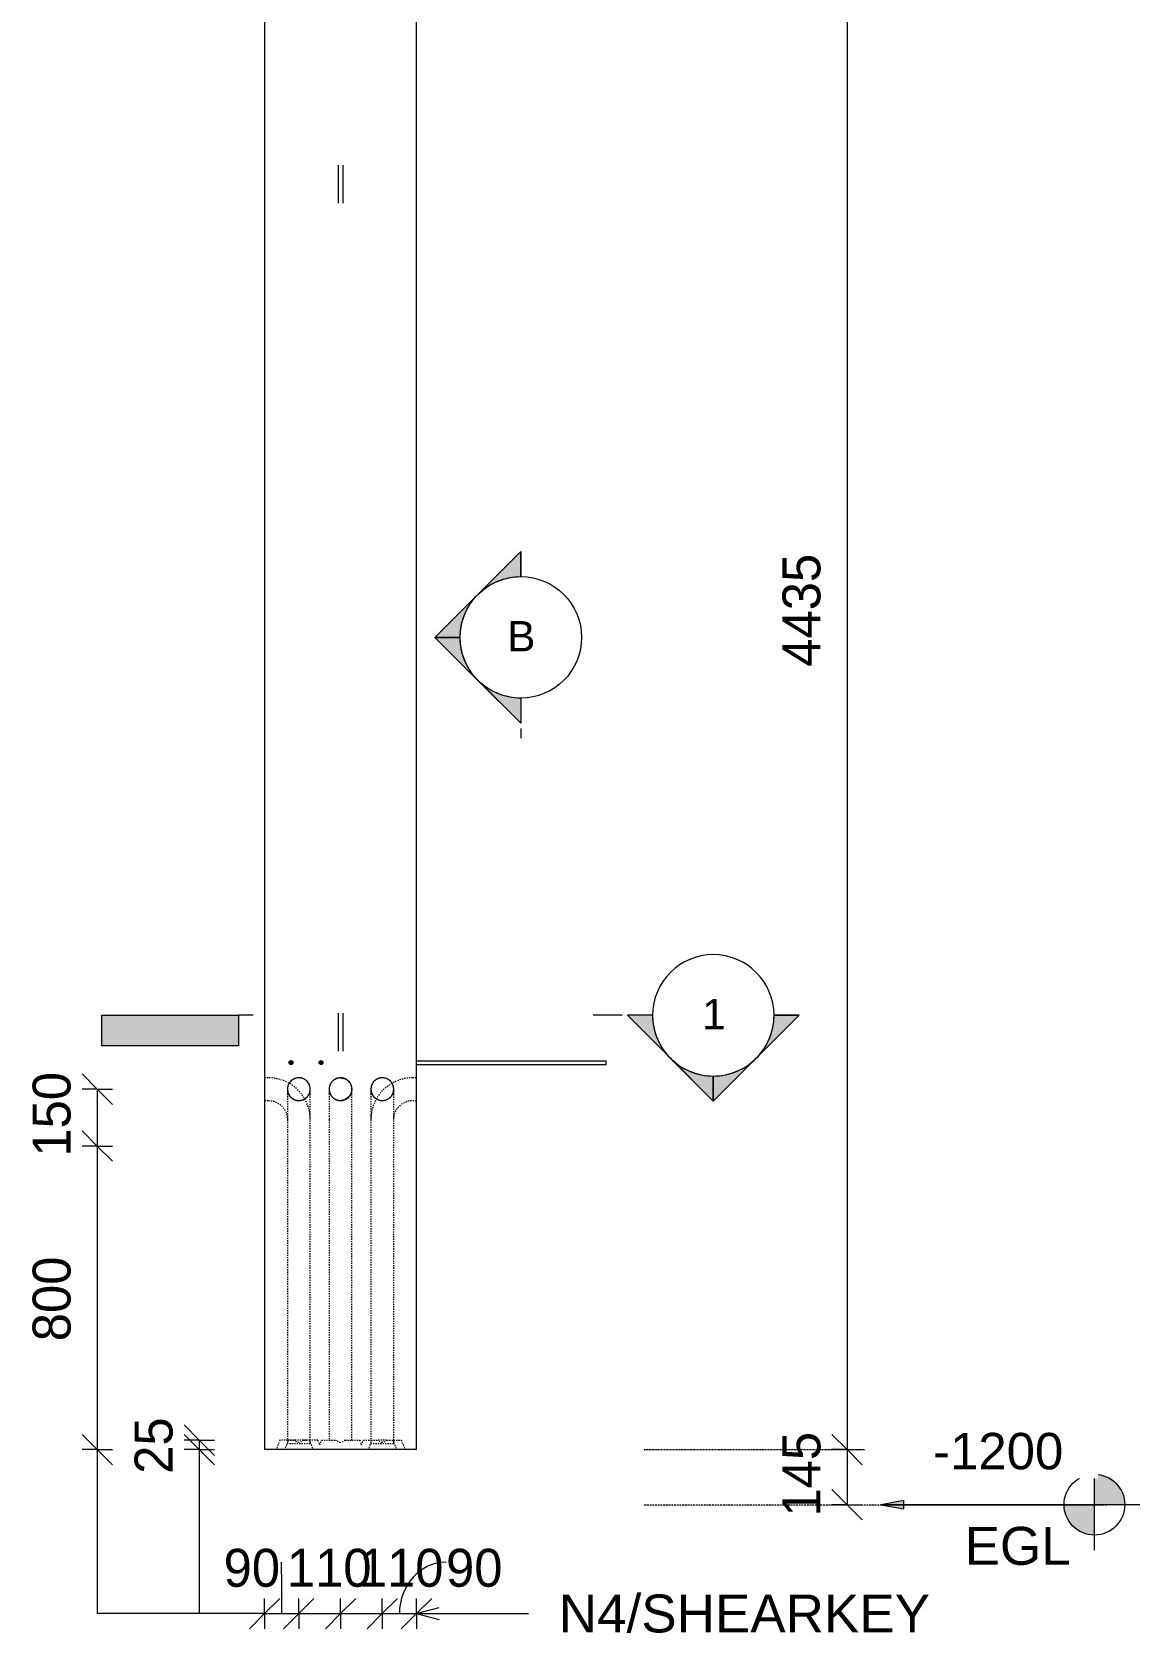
# Model space of a CAD drawing. Header units: millimetres. Extents: x -5792 to 12184, y -1888 to 8188.
# Drawn here: x -3927 to -1009, y -1878 to 2341 of the extents above; entities that cross this region are included whole.
import ezdxf

# ---------------------------------------------------------------- set-up
doc = ezdxf.new("R2010")
doc.units = ezdxf.units.MM
for name, pattern in [('Dash', [6.36, 3.18, -3.18]), ('Hidden', [7.14, 4.76, -2.38]), ('Overhead', [3.97, 2.38, -1.59])]:
    doc.linetypes.add(name, pattern=pattern)
for name, color, linetype, lineweight in [('A-ANNO-DIMS', 211, 'Continuous', 9), ('A-ANNO-DIMS-40', 211, 'Continuous', 9), ('A-DETL-HDLN', 90, 'Hidden', 18), ('A-DETL-THIN', 151, 'Continuous', 18), ('A-FLOR-OVHD', 1, 'Overhead', 18), ('A-GENM', 13, 'Continuous', 18), ('G-ANNO-DIMS', 111, 'Continuous', 9), ('G-ANNO-SYMB', 111, 'Continuous', 9), ('G-ANNO-TEXT', 231, 'Continuous', 9), ('S-COLS', 52, 'Continuous', 18), ('S-COLS-HDLN', 52, 'Dash', 18), ('S-RBAR', 171, 'Continuous', 18)]:
    doc.layers.add(name, color=color, linetype=linetype, lineweight=lineweight)
doc.styles.add('Arial', font='arial.ttf', dxfattribs={"height": 80})
doc.styles.add('Arial_1', font='arial.ttf', dxfattribs={"height": 100})
doc.styles.add('Arial_2', font='arial.ttf', dxfattribs={"height": 96})
doc.styles.add('Nirmala UI Semilight', font='NirmalaS.ttf', dxfattribs={"height": 100})
doc.dimstyles.new('Arrow_Filled_-_2_5_NI_UI', dxfattribs={"dimscale": 304.8, "dimtxt": 104.736395, "dimasz": 0.262467, "dimexe": 0.131234, "dimexo": 0.0625, "dimgap": 0.131234, "dimtad": 1, "dimdec": 0, "dimzin": 0, "dimdsep": 46, "dimtxsty": 'Nirmala UI Semilight', "dimblk1": 'OBLIQUE', "dimblk2": 'OBLIQUE', "dimsah": 1, "dimcen": 0.09, "dimazin": 0, "dimtfac": 1, "dimtdec": 4, "dimtix": 1, "dimtmove": 0, "dimatfit": 3, "dimfxl": 0.131234, "dimfxlon": 1, "dimtvp": 1, "dimtolj": 1, "dimtzin": 0, "dimarcsym": 2})
doc.dimstyles.new('Arrow_Filled_-_2_5_NI_UI_1', dxfattribs={"dimscale": 304.8, "dimtxt": 104.736395, "dimasz": 0.262467, "dimexe": 0.131234, "dimexo": 0.0625, "dimgap": 0.131234, "dimtad": 1, "dimdec": 0, "dimzin": 0, "dimdsep": 46, "dimtxsty": 'Nirmala UI Semilight', "dimblk1": 'OBLIQUE', "dimblk2": 'OBLIQUE', "dimsah": 1, "dimcen": 0.09, "dimazin": 0, "dimtfac": 1, "dimtdec": 4, "dimtix": 1, "dimtmove": 2, "dimatfit": 3, "dimfxl": 0.131234, "dimfxlon": 1, "dimtvp": 1, "dimtolj": 1, "dimtzin": 0, "dimarcsym": 2})
doc.dimstyles.new('Arrow_Filled_-_2_5_NI_UI_2', dxfattribs={"dimscale": 304.8, "dimtxt": 104.736395, "dimasz": 0.262467, "dimexe": 0.131234, "dimexo": 0.0625, "dimgap": 0.131234, "dimtad": 1, "dimdec": 0, "dimzin": 0, "dimdsep": 46, "dimtxsty": 'Nirmala UI Semilight', "dimblk1": 'OBLIQUE', "dimblk2": 'OBLIQUE', "dimsah": 1, "dimcen": 0.09, "dimazin": 0, "dimtfac": 1, "dimtdec": 4, "dimtix": 1, "dimtmove": 1, "dimatfit": 3, "dimfxl": 0.131234, "dimfxlon": 1, "dimtvp": 1, "dimtolj": 1, "dimtzin": 0, "dimarcsym": 2})

# ---------------------------------------------------------------- blocks, each defined once
blk = doc.blocks.new('12_7Ø_ Lifting Insert_COLUMN - 12_9Ø Lifting insert-V1-Elevation Front')
at = {"layer": 'A-GENM', "flags": 128}
for points in [[(-3120.9, 1990), (-3120.9, 1990), (-3120.9, 1989.8), (-3120.9, 1989.6), (-3120.9, 1989.4), (-3120.9, 1989), (-3120.9, 1988.6), (-3120.9, 1988.1), (-3120.9, 1987.5), (-3120.9, 1986.8), (-3120.9, 1986.1), (-3120.9, 1985.2), (-3120.9, 1984.3), (-3120.9, 1983.4), (-3120.9, 1982.4), (-3120.9, 1981.3), (-3120.9, 1980.1), (-3120.9, 1978.9), (-3120.9, 1977.6), (-3120.9, 1976.2), (-3120.9, 1974.8), (-3120.9, 1973.4), (-3120.9, 1971.9), (-3120.9, 1970.3), (-3120.9, 1968.7), (-3120.9, 1967), (-3120.9, 1965.3), (-3120.9, 1963.6), (-3120.9, 1961.8), (-3120.9, 1960), (-3120.9, 1958.1), (-3120.9, 1956.2), (-3120.9, 1954.3), (-3120.9, 1952.4), (-3120.9, 1950.5), (-3120.9, 1948.5), (-3120.9, 1946.5), (-3120.9, 1944.5), (-3120.9, 1942.5), (-3120.9, 1940.5), (-3120.9, 1938.5), (-3120.9, 1936.5), (-3120.9, 1934.6), (-3120.9, 1932.6), (-3120.9, 1930.6), (-3120.9, 1928.6), (-3120.9, 1926.7), (-3120.9, 1924.8), (-3120.9, 1922.9), (-3120.9, 1921), (-3120.9, 1919.2), (-3120.9, 1917.4), (-3120.9, 1915.6), (-3120.9, 1913.9), (-3120.9, 1912.2), (-3120.9, 1910.6), (-3120.9, 1909), (-3120.9, 1907.4), (-3120.9, 1905.9), (-3120.9, 1904.5), (-3120.9, 1903.1), (-3120.9, 1901.8), (-3120.9, 1900.5), (-3120.9, 1899.4), (-3120.9, 1898.2), (-3120.9, 1897.2), (-3120.9, 1896.2), (-3120.9, 1895.2), (-3120.9, 1894.4), (-3120.9, 1893.6), (-3120.9, 1892.9), (-3120.9, 1892.3), (-3120.9, 1891.7), (-3120.9, 1891.2), (-3120.9, 1890.8), (-3120.9, 1890.5), (-3120.9, 1890.3), (-3120.9, 1890.1), (-3120.9, 1890), (-3120.9, 1890)], [(-3108.2, 1890), (-3108.2, 1890), (-3108.2, 1890.2), (-3108.2, 1890.4), (-3108.2, 1890.6), (-3108.2, 1891), (-3108.2, 1891.4), (-3108.2, 1891.9), (-3108.2, 1892.5), (-3108.2, 1893.2), (-3108.2, 1893.9), (-3108.2, 1894.8), (-3108.2, 1895.7), (-3108.2, 1896.6), (-3108.2, 1897.6), (-3108.2, 1898.7), (-3108.2, 1899.9), (-3108.2, 1901.1), (-3108.2, 1902.4), (-3108.2, 1903.8), (-3108.2, 1905.2), (-3108.2, 1906.6), (-3108.2, 1908.1), (-3108.2, 1909.7), (-3108.2, 1911.3), (-3108.2, 1913), (-3108.2, 1914.7), (-3108.2, 1916.4), (-3108.2, 1918.2), (-3108.2, 1920), (-3108.2, 1921.9), (-3108.2, 1923.8), (-3108.2, 1925.7), (-3108.2, 1927.6), (-3108.2, 1929.5), (-3108.2, 1931.5), (-3108.2, 1933.5), (-3108.2, 1935.5), (-3108.2, 1937.5), (-3108.2, 1939.5), (-3108.2, 1941.5), (-3108.2, 1943.5), (-3108.2, 1945.4), (-3108.2, 1947.4), (-3108.2, 1949.4), (-3108.2, 1951.4), (-3108.2, 1953.3), (-3108.2, 1955.2), (-3108.2, 1957.1), (-3108.2, 1959), (-3108.2, 1960.8), (-3108.2, 1962.6), (-3108.2, 1964.4), (-3108.2, 1966.1), (-3108.2, 1967.8), (-3108.2, 1969.4), (-3108.2, 1971), (-3108.2, 1972.6), (-3108.2, 1974.1), (-3108.2, 1975.5), (-3108.2, 1976.9), (-3108.2, 1978.2), (-3108.2, 1979.5), (-3108.2, 1980.6), (-3108.2, 1981.8), (-3108.2, 1982.8), (-3108.2, 1983.8), (-3108.2, 1984.8), (-3108.2, 1985.6), (-3108.2, 1986.4), (-3108.2, 1987.1), (-3108.2, 1987.7), (-3108.2, 1988.3), (-3108.2, 1988.8), (-3108.2, 1989.2), (-3108.2, 1989.5), (-3108.2, 1989.7), (-3108.2, 1989.9), (-3108.2, 1990), (-3108.2, 1990)]]:
    blk.add_lwpolyline(points, dxfattribs=at)
blk = doc.blocks.new('Detail View - M_Section Tail - Filled Horizontal-14034-Elevation Front')
at = {"layer": 'G-ANNO-SYMB'}
blk.add_hatch(color=256, dxfattribs=at).paths.add_polyline_path([(-3383.1, -330.4), (-3383.1, -250.4), (-3743.1, -250.4), (-3743.1, -330.4)])
for p, q in [((-3743.1, -330.4), (-3743.1, -250.4)), ((-3743.1, -250.4), (-3383.1, -250.4)), ((-3383.1, -250.4), (-3383.1, -330.4)), ((-3383.1, -330.4), (-3743.1, -330.4))]:
    blk.add_line(p, q, dxfattribs=at)
blk = doc.blocks.new('Detail View - M_Section Head - Filled SHOP DWG-1002450-Elevation Front')
at = {"layer": 'G-ANNO-SYMB'}
h = blk.add_hatch(color=256, dxfattribs=at)
edge = h.paths.add_edge_path()
edge.add_line((-2359, -250.4), (-2292.7, -250.4))
edge.add_arc((-2132.7, -250.4), 160, 180, 225)
edge.add_line((-2245.9, -363.5), (-2359, -250.4))
h = blk.add_hatch(color=256, dxfattribs=at)
edge = h.paths.add_edge_path()
edge.add_line((-1906.4, -250.4), (-2019.6, -363.5))
edge.add_arc((-2132.7, -250.4), 160, 315, 360)
edge.add_line((-1972.7, -250.4), (-1906.4, -250.4))
h = blk.add_hatch(color=256, dxfattribs=at)
edge = h.paths.add_edge_path()
edge.add_line((-2132.7, -476.7), (-2245.9, -363.5))
edge.add_arc((-2132.7, -250.4), 160, 225, 270)
edge.add_line((-2132.7, -410.4), (-2132.7, -476.7))
h = blk.add_hatch(color=256, dxfattribs=at)
edge = h.paths.add_edge_path()
edge.add_line((-2132.7, -476.7), (-2132.7, -410.4))
edge.add_arc((-2132.7, -250.4), 160, 270, 315)
edge.add_line((-2019.6, -363.5), (-2132.7, -476.7))
for p, q in [((-2132.7, -476.7), (-2359, -250.4)), ((-2292.7, -250.4), (-2359, -250.4)), ((-2359, -250.4), (-2245.9, -363.5)), ((-2292.7, -250.4), (-2359, -250.4)), ((-2132.7, -476.7), (-1906.4, -250.4)), ((-2019.6, -363.5), (-1906.4, -250.4)), ((-1972.7, -250.4), (-1906.4, -250.4)), ((-1906.4, -250.4), (-1972.7, -250.4)), ((-2245.9, -363.5), (-2132.7, -476.7)), ((-2132.7, -476.7), (-2019.6, -363.5)), ((-2132.7, -410.4), (-2132.7, -476.7)), ((-2132.7, -476.7), (-2132.7, -410.4))]:
    blk.add_line(p, q, dxfattribs=at)
for start, end in [(360, 180), (180, 360), (180, 225), (315, 0), (225, 270), (270, 315)]:
    blk.add_arc((-2132.7, -250.4), 160, start, end, dxfattribs=at)
blk = doc.blocks.new('DIMBLOCK1-Elevation Front')
at = {"layer": 'A-ANNO-DIMS-40'}
for p, q in [((-3755.4, -445), (-3795.4, -405)), ((-3755.4, -445), (-3795.4, -445)), ((-3755.4, -445), (-3755.4, -595)), ((-3755.4, -445), (-3715.4, -485)), ((-3755.4, -445), (-3715.4, -445)), ((-3755.4, -595), (-3795.4, -555)), ((-3755.4, -595), (-3795.4, -595)), ((-3755.4, -595), (-3715.4, -635)), ((-3755.4, -595), (-3715.4, -595))]:
    blk.add_line(p, q, dxfattribs=at)
at = {"layer": 'A-ANNO-DIMS-40', "color": 0, "insert": (-3925.9, -622.8), "char_height": 100, "width": 246.797, "attachment_point": 1, "rotation": 90, "line_spacing_factor": 1.142579, "style": 'Nirmala UI Semilight'}
blk.add_mtext('150', dxfattribs=at)
blk = doc.blocks.new('_Oblique')
at = {"color": 0, "linetype": 'ByBlock', "lineweight": -2}
blk.add_line((-0.5, -0.5), (0.5, 0.5), dxfattribs=at)
blk = doc.blocks.new('DIMBLOCK2-Elevation Front')
at = {"layer": 'A-ANNO-DIMS-40'}
for p, q in [((-3755.4, -595), (-3795.4, -555)), ((-3755.4, -595), (-3795.4, -595)), ((-3755.4, -595), (-3755.4, -1395)), ((-3755.4, -595), (-3715.4, -635)), ((-3755.4, -595), (-3715.4, -595)), ((-3755.4, -1395), (-3795.4, -1355)), ((-3755.4, -1395), (-3795.4, -1395)), ((-3755.4, -1395), (-3715.4, -1435)), ((-3755.4, -1395), (-3715.4, -1395))]:
    blk.add_line(p, q, dxfattribs=at)
at = {"layer": 'A-ANNO-DIMS-40', "color": 0, "insert": (-3925.9, -1109.3), "char_height": 100, "width": 274.219, "attachment_point": 1, "rotation": 90, "line_spacing_factor": 1.142579, "style": 'Nirmala UI Semilight'}
blk.add_mtext('800', dxfattribs=at)
blk = doc.blocks.new('DIMBLOCK15-Elevation Front')
at = {"layer": 'A-ANNO-DIMS-40'}
for p, q in [((-3314.6, -1826.8), (-3274.6, -1786.8)), ((-3314.6, -1826.8), (-3314.6, -1786.8)), ((-3224.6, -1826.8), (-3184.6, -1786.8)), ((-3224.6, -1826.8), (-3224.6, -1786.8)), ((-3314.6, -1826.8), (-3354.6, -1866.8)), ((-3314.6, -1826.8), (-3224.6, -1826.8)), ((-3314.6, -1826.8), (-3314.6, -1866.8)), ((-3224.6, -1826.8), (-3264.6, -1866.8)), ((-3224.6, -1826.8), (-3224.6, -1866.8))]:
    blk.add_line(p, q, dxfattribs=at)
blk.add_ellipse((-3270.3, -1826.8), major_axis=(0, 135.2), ratio=0.005595, start_param=4.712389, end_param=6.283185, dxfattribs=at)
at = {"layer": 'A-ANNO-DIMS-40', "color": 0, "insert": (-3422.7, -1656.3), "char_height": 100, "width": 182.813, "attachment_point": 1, "line_spacing_factor": 1.142579, "style": 'Nirmala UI Semilight'}
blk.add_mtext('90', dxfattribs=at)
blk = doc.blocks.new('DIMBLOCK16-Elevation Front')
at = {"layer": 'A-ANNO-DIMS-40'}
for p, q in [((-3224.6, -1826.8), (-3184.6, -1786.8)), ((-3224.6, -1826.8), (-3224.6, -1786.8)), ((-3114.6, -1826.8), (-3074.6, -1786.8)), ((-3114.6, -1826.8), (-3114.6, -1786.8)), ((-3224.6, -1826.8), (-3264.6, -1866.8)), ((-3224.6, -1826.8), (-3114.6, -1826.8)), ((-3224.6, -1826.8), (-3224.6, -1866.8)), ((-3114.6, -1826.8), (-3154.6, -1866.8)), ((-3114.6, -1826.8), (-3114.6, -1866.8))]:
    blk.add_line(p, q, dxfattribs=at)
at = {"layer": 'A-ANNO-DIMS-40', "color": 0, "insert": (-3256.1, -1656.3), "char_height": 100, "width": 219.375, "attachment_point": 1, "line_spacing_factor": 1.142579, "style": 'Nirmala UI Semilight'}
blk.add_mtext('110', dxfattribs=at)
blk = doc.blocks.new('DIMBLOCK17-Elevation Front')
at = {"layer": 'A-ANNO-DIMS-40'}
for p, q in [((-3114.6, -1826.8), (-3074.6, -1786.8)), ((-3114.6, -1826.8), (-3114.6, -1786.8)), ((-3004.6, -1826.8), (-2964.6, -1786.8)), ((-3004.6, -1826.8), (-3004.6, -1786.8)), ((-3114.6, -1826.8), (-3154.6, -1866.8)), ((-3114.6, -1826.8), (-3004.6, -1826.8)), ((-3114.6, -1826.8), (-3114.6, -1866.8)), ((-3004.6, -1826.8), (-3044.6, -1866.8)), ((-3004.6, -1826.8), (-3004.6, -1866.8))]:
    blk.add_line(p, q, dxfattribs=at)
at = {"layer": 'A-ANNO-DIMS-40', "color": 0, "insert": (-3066.6, -1656.3), "char_height": 100, "width": 219.375, "attachment_point": 1, "line_spacing_factor": 1.142579, "style": 'Nirmala UI Semilight'}
blk.add_mtext('110', dxfattribs=at)
blk = doc.blocks.new('DIMBLOCK18-Elevation Front')
at = {"layer": 'A-ANNO-DIMS-40'}
for p, q in [((-3004.6, -1826.8), (-2964.6, -1786.8)), ((-3004.6, -1826.8), (-3004.6, -1786.8)), ((-2914.6, -1826.8), (-2874.6, -1786.8)), ((-2914.6, -1826.8), (-2914.6, -1786.8)), ((-3004.6, -1826.8), (-3044.6, -1866.8)), ((-3004.6, -1826.8), (-2914.6, -1826.8)), ((-3004.6, -1826.8), (-3004.6, -1866.8)), ((-2914.6, -1826.8), (-2954.6, -1866.8)), ((-2914.6, -1826.8), (-2914.6, -1866.8))]:
    blk.add_line(p, q, dxfattribs=at)
blk.add_ellipse((-2836.8, -1826.8), major_axis=(0, 135.2), ratio=0.908298, start_param=0, end_param=1.570796, dxfattribs=at)
at = {"layer": 'A-ANNO-DIMS-40', "color": 0, "insert": (-2836.8, -1656.3), "char_height": 100, "width": 182.813, "attachment_point": 1, "line_spacing_factor": 1.142579, "style": 'Nirmala UI Semilight'}
blk.add_mtext('90', dxfattribs=at)
blk = doc.blocks.new('DIMBLOCK28-Elevation Front')
at = {"layer": 'A-ANNO-DIMS-40'}
for p, q in [((-3486.8, -1370), (-3526.8, -1330)), ((-3486.8, -1395), (-3526.8, -1355)), ((-3486.8, -1370), (-3526.8, -1370)), ((-3486.8, -1370), (-3486.8, -1395)), ((-3486.8, -1370), (-3446.8, -1410)), ((-3486.8, -1370), (-3446.8, -1370)), ((-3486.8, -1395), (-3526.8, -1395)), ((-3486.8, -1395), (-3446.8, -1435)), ((-3486.8, -1395), (-3446.8, -1395))]:
    blk.add_line(p, q, dxfattribs=at)
at = {"layer": 'A-ANNO-DIMS-40', "color": 0, "insert": (-3657.3, -1458.7), "char_height": 100, "width": 182.813, "attachment_point": 1, "rotation": 90, "line_spacing_factor": 1.142579, "style": 'Nirmala UI Semilight'}
blk.add_mtext('25', dxfattribs=at)
blk = doc.blocks.new('DIMBLOCK30-Elevation Front')
at = {"layer": 'A-ANNO-DIMS-40'}
for p, q in [((-1780.2, 3040), (-1820.2, 3080)), ((-1780.2, 3040), (-1820.2, 3040)), ((-1780.2, 3040), (-1780.2, -1395)), ((-1780.2, 3040), (-1740.2, 3000)), ((-1780.2, 3040), (-1740.2, 3040)), ((-1780.2, -1395), (-1820.2, -1355)), ((-1780.2, -1395), (-1820.2, -1395)), ((-1780.2, -1395), (-1740.2, -1435)), ((-1780.2, -1395), (-1740.2, -1395))]:
    blk.add_line(p, q, dxfattribs=at)
at = {"layer": 'A-ANNO-DIMS-40', "color": 0, "insert": (-1950.6, 668.3), "char_height": 100, "width": 370.196, "attachment_point": 1, "rotation": 90, "line_spacing_factor": 1.142579, "style": 'Nirmala UI Semilight'}
blk.add_mtext('4435', dxfattribs=at)
blk = doc.blocks.new('DIMBLOCK31-Elevation Front')
at = {"layer": 'A-ANNO-DIMS-40'}
for p, q in [((-1780.2, -1395), (-1820.2, -1355)), ((-1780.2, -1395), (-1820.2, -1395)), ((-1780.2, -1395), (-1780.2, -1540)), ((-1780.2, -1395), (-1740.2, -1435)), ((-1780.2, -1395), (-1740.2, -1395)), ((-1780.2, -1540), (-1820.2, -1500)), ((-1780.2, -1540), (-1820.2, -1540)), ((-1780.2, -1540), (-1740.2, -1580)), ((-1780.2, -1540), (-1740.2, -1540))]:
    blk.add_line(p, q, dxfattribs=at)
at = {"layer": 'A-ANNO-DIMS-40', "color": 0, "insert": (-1950.6, -1571.3), "char_height": 100, "width": 249.082, "attachment_point": 1, "rotation": 90, "line_spacing_factor": 1.142579, "style": 'Nirmala UI Semilight'}
blk.add_mtext('145', dxfattribs=at)
blk = doc.blocks.new('Spot Elevations - M_Spot Elevation - Target Filled-10609-Elevation Front')
at = {"layer": 'G-ANNO-DIMS'}
h = blk.add_hatch(color=256, dxfattribs=at)
edge = h.paths.add_edge_path()
edge.add_line((-1018.3, 3660), (-938.3, 3660))
edge.add_arc((-1018.3, 3660), 80, 0, 90)
edge.add_line((-1018.3, 3740), (-1018.3, 3660))
h = blk.add_hatch(color=256, dxfattribs=at)
edge = h.paths.add_edge_path()
edge.add_line((-1018.3, 3660), (-1098.3, 3660))
edge.add_arc((-1018.3, 3660), 80, 180, 270)
edge.add_line((-1018.3, 3580), (-1018.3, 3660))
for p, q in [((-1018.3, 3540), (-1018.3, 3780)), ((-898.3, 3660), (-1578.3, 3660))]:
    blk.add_line(p, q, dxfattribs=at)
blk.add_circle((-1018.3, 3660), 80, dxfattribs=at)

msp = doc.modelspace()

# ---------------------------------------------------------------- hatches: boundary and pattern name
at = {"layer": 'G-ANNO-DIMS'}
msp.add_hatch(color=256, dxfattribs=at).paths.add_polyline_path([(-1691, -1540), (-1631, -1550.6), (-1631, -1529.4)])
at = {"layer": 'S-RBAR'}
for points in [[(-3245.2, -380), (-3240.2, -375), (-3245.2, -370), (-3250.2, -375)], [(-3166.1, -380), (-3161.1, -375), (-3166.1, -370), (-3171.1, -375), (-3167.2, -378.9)]]:
    msp.add_hatch(color=256, dxfattribs=at).paths.add_polyline_path(points)
h = msp.add_hatch(color=256, dxfattribs=at)
edge = h.paths.add_edge_path()
edge.add_arc((-3245.2, -375), 5, 0, 360)
h = msp.add_hatch(color=256, dxfattribs=at)
edge = h.paths.add_edge_path()
edge.add_arc((-3166.1, -375), 5, 0, 360)

# ---------------------------------------------------------------- linework, layer by layer
at = {"layer": 'A-DETL-HDLN'}
msp.add_line((-2314.6, -1540), (-1094.6, -1540), dxfattribs=at)
at = {"layer": 'A-DETL-THIN'}
for p, q in [((-2414.6, -380), (-2414.6, -370)), ((-3755.4, -1395), (-3755.4, -1826.8)), ((-3486.8, -1395), (-3486.8, -1826.8)), ((-3314.6, -1826.8), (-3755.4, -1826.8))]:
    msp.add_line(p, q, dxfattribs=at)
at = {"layer": 'A-FLOR-OVHD'}
msp.add_line((-2314.6, -1395), (-1734.6, -1395), dxfattribs=at)
at = {"layer": 'G-ANNO-DIMS'}
for p, q in [((-1631, -1529.4), (-1691, -1540)), ((-1691, -1540), (-1631, -1550.6)), ((-1691, -1540), (-1337.4, -1540)), ((-1631, -1550.6), (-1631, -1529.4)), ((-1337.4, -1540), (-1128.8, -1540))]:
    msp.add_line(p, q, dxfattribs=at)
at = {"layer": 'G-ANNO-SYMB'}
for p, q in [((-2639.7, 505.6), (-2639.7, 480.1)), ((-3344.8, -250.4), (-3383.1, -250.4)), ((-2372.7, -250.4), (-2449.5, -250.4))]:
    msp.add_line(p, q, dxfattribs=at)
at = {"layer": 'G-ANNO-TEXT', "color": 7}
for q in [(-2855.1, -1810.6), (-2855.1, -1842.8), (-2619.8, -1826.7)]:
    msp.add_line((-2915.1, -1826.7), q, dxfattribs=at)
at = {"layer": 'S-COLS'}
for p, q in [((-3314.6, 3040), (-3314.6, -1395)), ((-2914.6, -340), (-2914.6, 3040)), ((-2914.6, -490), (-2914.6, -340)), ((-3114.4, -415), (-3099.8, -418.9)), ((-3099.4, -419.1), (-3088.7, -429.8)), ((-3086.9, -456.7), (-3093.3, -466.1)), ((-3088.6, -430), (-3084.6, -444.9)), ((-3084.6, -445.1), (-3086.9, -456.5)), ((-3084.6, -444.9), (-3084.6, -445)), ((-3103.3, -472.8), (-3114.3, -475)), ((-3093.5, -466.4), (-3102.9, -472.6)), ((-2914.6, -1395), (-2914.6, -490)), ((-2914.6, -1395), (-3314.6, -1395))]:
    msp.add_line(p, q, dxfattribs=at)
at = {"layer": 'S-COLS', "flags": 128}
for points in [[(-3224.6, -415), (-3225.8, -415), (-3227, -415.1), (-3228.2, -415.2), (-3229.3, -415.4), (-3230.5, -415.6), (-3231.7, -415.9), (-3232.9, -416.2), (-3234, -416.5), (-3235.1, -416.9), (-3236.3, -417.4), (-3237.3, -417.9), (-3238.4, -418.4), (-3239.5, -419), (-3240.5, -419.6), (-3241.5, -420.2), (-3242.5, -420.9), (-3243.4, -421.7), (-3244.4, -422.4), (-3245.2, -423.3), (-3246.1, -424.1), (-3246.9, -425), (-3247.7, -425.9), (-3248.4, -426.8), (-3249.1, -427.8), (-3249.8, -428.8), (-3250.4, -429.8), (-3251, -430.9), (-3251.6, -431.9), (-3252.1, -433), (-3252.5, -434.1), (-3252.9, -435.3), (-3253.3, -436.4), (-3253.6, -437.6), (-3253.9, -438.7), (-3254.1, -439.9), (-3254.3, -441.1), (-3254.4, -442.3), (-3254.5, -443.5), (-3254.6, -444.7), (-3254.6, -445)], [(-3194.6, -445), (-3194.6, -443.8), (-3194.7, -442.6), (-3194.8, -441.4), (-3195, -440.2), (-3195.2, -439), (-3195.4, -437.9), (-3195.7, -436.7), (-3196.1, -435.6), (-3196.5, -434.4), (-3196.9, -433.3), (-3197.4, -432.2), (-3198, -431.1), (-3198.5, -430.1), (-3199.2, -429.1), (-3199.8, -428.1), (-3200.5, -427.1), (-3201.2, -426.1), (-3202, -425.2), (-3202.8, -424.3), (-3203.7, -423.5), (-3204.5, -422.7), (-3205.5, -421.9), (-3206.4, -421.1), (-3207.4, -420.4), (-3208.4, -419.8), (-3209.4, -419.1), (-3210.4, -418.5), (-3211.5, -418), (-3212.6, -417.5), (-3213.7, -417), (-3214.8, -416.6), (-3216, -416.3), (-3217.1, -415.9), (-3218.3, -415.7), (-3219.5, -415.4), (-3220.7, -415.3), (-3221.8, -415.1), (-3223, -415), (-3224.2, -415), (-3224.6, -415)], [(-3114.6, -415), (-3115.8, -415), (-3117, -415.1), (-3118.2, -415.2), (-3119.3, -415.4), (-3120.5, -415.6), (-3121.7, -415.9), (-3122.9, -416.2), (-3124, -416.5), (-3125.1, -416.9), (-3126.3, -417.4), (-3127.3, -417.9), (-3128.4, -418.4), (-3129.5, -419), (-3130.5, -419.6), (-3131.5, -420.2), (-3132.5, -420.9), (-3133.4, -421.7), (-3134.4, -422.4), (-3135.2, -423.3), (-3136.1, -424.1), (-3136.9, -425), (-3137.7, -425.9), (-3138.4, -426.8), (-3139.1, -427.8), (-3139.8, -428.8), (-3140.4, -429.8), (-3141, -430.9), (-3141.6, -431.9), (-3142.1, -433), (-3142.5, -434.1), (-3142.9, -435.3), (-3143.3, -436.4), (-3143.6, -437.6), (-3143.9, -438.7), (-3144.1, -439.9), (-3144.3, -441.1), (-3144.4, -442.3), (-3144.5, -443.5), (-3144.6, -444.7), (-3144.6, -445)], [(-3084.6, -445), (-3084.6, -443.8), (-3084.7, -442.6), (-3084.8, -441.4), (-3085, -440.2), (-3085.2, -439), (-3085.4, -437.9), (-3085.7, -436.7), (-3086.1, -435.6), (-3086.5, -434.4), (-3086.9, -433.3), (-3087.4, -432.2), (-3088, -431.1), (-3088.5, -430.1), (-3089.2, -429.1), (-3089.8, -428.1), (-3090.5, -427.1), (-3091.2, -426.1), (-3092, -425.2), (-3092.8, -424.3), (-3093.7, -423.5), (-3094.5, -422.7), (-3095.5, -421.9), (-3096.4, -421.1), (-3097.4, -420.4), (-3098.4, -419.8), (-3099.4, -419.1), (-3100.4, -418.5), (-3101.5, -418), (-3102.6, -417.5), (-3103.7, -417), (-3104.8, -416.6), (-3106, -416.3), (-3107.1, -415.9), (-3108.3, -415.7), (-3109.5, -415.4), (-3110.7, -415.3), (-3111.8, -415.1), (-3113, -415), (-3114.2, -415), (-3114.6, -415)], [(-3004.6, -415), (-3005.8, -415), (-3007, -415.1), (-3008.2, -415.2), (-3009.3, -415.4), (-3010.5, -415.6), (-3011.7, -415.9), (-3012.9, -416.2), (-3014, -416.5), (-3015.1, -416.9), (-3016.3, -417.4), (-3017.3, -417.9), (-3018.4, -418.4), (-3019.5, -419), (-3020.5, -419.6), (-3021.5, -420.2), (-3022.5, -420.9), (-3023.4, -421.7), (-3024.4, -422.4), (-3025.2, -423.3), (-3026.1, -424.1), (-3026.9, -425), (-3027.7, -425.9), (-3028.4, -426.8), (-3029.1, -427.8), (-3029.8, -428.8), (-3030.4, -429.8), (-3031, -430.9), (-3031.6, -431.9), (-3032.1, -433), (-3032.5, -434.1), (-3032.9, -435.3), (-3033.3, -436.4), (-3033.6, -437.6), (-3033.9, -438.7), (-3034.1, -439.9), (-3034.3, -441.1), (-3034.4, -442.3), (-3034.5, -443.5), (-3034.6, -444.7), (-3034.6, -445)], [(-2974.6, -445), (-2974.6, -443.8), (-2974.7, -442.6), (-2974.8, -441.4), (-2975, -440.2), (-2975.2, -439), (-2975.4, -437.9), (-2975.7, -436.7), (-2976.1, -435.6), (-2976.5, -434.4), (-2976.9, -433.3), (-2977.4, -432.2), (-2978, -431.1), (-2978.5, -430.1), (-2979.2, -429.1), (-2979.8, -428.1), (-2980.5, -427.1), (-2981.2, -426.1), (-2982, -425.2), (-2982.8, -424.3), (-2983.7, -423.5), (-2984.5, -422.7), (-2985.5, -421.9), (-2986.4, -421.1), (-2987.4, -420.4), (-2988.4, -419.8), (-2989.4, -419.1), (-2990.4, -418.5), (-2991.5, -418), (-2992.6, -417.5), (-2993.7, -417), (-2994.8, -416.6), (-2996, -416.3), (-2997.1, -415.9), (-2998.3, -415.7), (-2999.5, -415.4), (-3000.7, -415.3), (-3001.8, -415.1), (-3003, -415), (-3004.2, -415), (-3004.6, -415)], [(-3254.6, -445), (-3254.5, -446.2), (-3254.5, -447.4), (-3254.4, -448.6), (-3254.2, -449.8), (-3254, -451), (-3253.7, -452.1), (-3253.4, -453.3), (-3253, -454.4), (-3252.6, -455.6), (-3252.2, -456.7), (-3251.7, -457.8), (-3251.2, -458.9), (-3250.6, -459.9), (-3250, -460.9), (-3249.3, -461.9), (-3248.6, -462.9), (-3247.9, -463.9), (-3247.1, -464.8), (-3246.3, -465.7), (-3245.5, -466.5), (-3244.6, -467.3), (-3243.7, -468.1), (-3242.7, -468.9), (-3241.8, -469.6), (-3240.8, -470.2), (-3239.8, -470.9), (-3238.7, -471.5), (-3237.6, -472), (-3236.5, -472.5), (-3235.4, -473), (-3234.3, -473.4), (-3233.2, -473.7), (-3232, -474.1), (-3230.8, -474.3), (-3229.7, -474.6), (-3228.5, -474.7), (-3227.3, -474.9), (-3226.1, -475), (-3224.9, -475), (-3224.6, -475)], [(-3254.6, -445), (-3254.6, -445.1), (-3254.6, -445.3), (-3254.6, -445.6), (-3254.6, -446), (-3254.6, -446.6), (-3254.6, -447.3), (-3254.6, -448.1), (-3254.6, -449.1), (-3254.6, -450.1), (-3254.6, -451.3), (-3254.6, -452.6), (-3254.6, -454), (-3254.6, -455.6), (-3254.6, -457.2)], [(-3224.6, -475), (-3223.4, -475), (-3222.2, -474.9), (-3221, -474.8), (-3219.8, -474.6), (-3218.6, -474.4), (-3217.4, -474.1), (-3216.3, -473.8), (-3215.1, -473.5), (-3214, -473.1), (-3212.9, -472.6), (-3211.8, -472.1), (-3210.7, -471.6), (-3209.7, -471), (-3208.6, -470.4), (-3207.6, -469.8), (-3206.7, -469.1), (-3205.7, -468.3), (-3204.8, -467.6), (-3203.9, -466.7), (-3203, -465.9), (-3202.2, -465), (-3201.4, -464.1), (-3200.7, -463.2), (-3200, -462.2), (-3199.3, -461.2), (-3198.7, -460.2), (-3198.1, -459.1), (-3197.6, -458.1), (-3197.1, -457), (-3196.6, -455.9), (-3196.2, -454.7), (-3195.8, -453.6), (-3195.5, -452.4), (-3195.2, -451.3), (-3195, -450.1), (-3194.8, -448.9), (-3194.7, -447.7), (-3194.6, -446.5), (-3194.6, -445.3), (-3194.6, -445)], [(-3194.6, -457.1), (-3194.6, -456), (-3194.6, -454.4), (-3194.6, -453), (-3194.6, -451.7), (-3194.6, -450.4), (-3194.6, -449.3), (-3194.6, -448.4), (-3194.6, -447.5), (-3194.6, -446.8), (-3194.6, -446.2), (-3194.6, -445.7), (-3194.6, -445.3), (-3194.6, -445.1), (-3194.6, -445), (-3194.6, -445)], [(-3144.6, -445), (-3144.5, -446.2), (-3144.5, -447.4), (-3144.4, -448.6), (-3144.2, -449.8), (-3144, -451), (-3143.7, -452.1), (-3143.4, -453.3), (-3143, -454.4), (-3142.6, -455.6), (-3142.2, -456.7), (-3141.7, -457.8), (-3141.2, -458.9), (-3140.6, -459.9), (-3140, -460.9), (-3139.3, -461.9), (-3138.6, -462.9), (-3137.9, -463.9), (-3137.1, -464.8), (-3136.3, -465.7), (-3135.5, -466.5), (-3134.6, -467.3), (-3133.7, -468.1), (-3132.7, -468.9), (-3131.8, -469.6), (-3130.8, -470.2), (-3129.8, -470.9), (-3128.7, -471.5), (-3127.6, -472), (-3126.5, -472.5), (-3125.4, -473), (-3124.3, -473.4), (-3123.2, -473.7), (-3122, -474.1), (-3120.8, -474.3), (-3119.7, -474.6), (-3118.5, -474.7), (-3117.3, -474.9), (-3116.1, -475), (-3114.9, -475), (-3114.6, -475)], [(-3144.6, -445), (-3144.6, -445.1), (-3144.6, -445.3), (-3144.6, -445.6), (-3144.6, -446), (-3144.6, -446.6), (-3144.6, -447.3), (-3144.6, -448.1), (-3144.6, -449.1), (-3144.6, -450.1), (-3144.6, -451.3), (-3144.6, -452.6), (-3144.6, -454), (-3144.6, -455.6), (-3144.6, -457.2)], [(-3114.6, -475), (-3113.4, -475), (-3112.2, -474.9), (-3111, -474.8), (-3109.8, -474.6), (-3108.6, -474.4), (-3107.4, -474.1), (-3106.3, -473.8), (-3105.1, -473.5), (-3104, -473.1), (-3102.9, -472.6), (-3101.8, -472.1), (-3100.7, -471.6), (-3099.7, -471), (-3098.6, -470.4), (-3097.6, -469.8), (-3096.7, -469.1), (-3095.7, -468.3), (-3094.8, -467.6), (-3093.9, -466.7), (-3093, -465.9), (-3092.2, -465), (-3091.4, -464.1), (-3090.7, -463.2), (-3090, -462.2), (-3089.3, -461.2), (-3088.7, -460.2), (-3088.1, -459.1), (-3087.6, -458.1), (-3087.1, -457), (-3086.6, -455.9), (-3086.2, -454.7), (-3085.8, -453.6), (-3085.5, -452.4), (-3085.2, -451.3), (-3085, -450.1), (-3084.8, -448.9), (-3084.7, -447.7), (-3084.6, -446.5), (-3084.6, -445.3), (-3084.6, -445)], [(-3084.6, -457.1), (-3084.6, -456), (-3084.6, -454.4), (-3084.6, -453), (-3084.6, -451.7), (-3084.6, -450.4), (-3084.6, -449.3), (-3084.6, -448.4), (-3084.6, -447.5), (-3084.6, -446.8), (-3084.6, -446.2), (-3084.6, -445.7), (-3084.6, -445.3), (-3084.6, -445.1), (-3084.6, -445), (-3084.6, -445)], [(-3034.6, -445), (-3034.5, -446.2), (-3034.5, -447.4), (-3034.4, -448.6), (-3034.2, -449.8), (-3034, -451), (-3033.7, -452.1), (-3033.4, -453.3), (-3033, -454.4), (-3032.6, -455.6), (-3032.2, -456.7), (-3031.7, -457.8), (-3031.2, -458.9), (-3030.6, -459.9), (-3030, -460.9), (-3029.3, -461.9), (-3028.6, -462.9), (-3027.9, -463.9), (-3027.1, -464.8), (-3026.3, -465.7), (-3025.5, -466.5), (-3024.6, -467.3), (-3023.7, -468.1), (-3022.7, -468.9), (-3021.8, -469.6), (-3020.8, -470.2), (-3019.8, -470.9), (-3018.7, -471.5), (-3017.6, -472), (-3016.5, -472.5), (-3015.4, -473), (-3014.3, -473.4), (-3013.2, -473.7), (-3012, -474.1), (-3010.8, -474.3), (-3009.7, -474.6), (-3008.5, -474.7), (-3007.3, -474.9), (-3006.1, -475), (-3004.9, -475), (-3004.6, -475)], [(-3034.6, -445), (-3034.6, -445.1), (-3034.6, -445.3), (-3034.6, -445.6), (-3034.6, -446), (-3034.6, -446.6), (-3034.6, -447.3), (-3034.6, -448.1), (-3034.6, -449.1), (-3034.6, -450.1), (-3034.6, -451.3), (-3034.6, -452.6), (-3034.6, -454), (-3034.6, -455.6), (-3034.6, -457.2)], [(-3004.6, -475), (-3003.4, -475), (-3002.2, -474.9), (-3001, -474.8), (-2999.8, -474.6), (-2998.6, -474.4), (-2997.4, -474.1), (-2996.3, -473.8), (-2995.1, -473.5), (-2994, -473.1), (-2992.9, -472.6), (-2991.8, -472.1), (-2990.7, -471.6), (-2989.7, -471), (-2988.6, -470.4), (-2987.6, -469.8), (-2986.7, -469.1), (-2985.7, -468.3), (-2984.8, -467.6), (-2983.9, -466.7), (-2983, -465.9), (-2982.2, -465), (-2981.4, -464.1), (-2980.7, -463.2), (-2980, -462.2), (-2979.3, -461.2), (-2978.7, -460.2), (-2978.1, -459.1), (-2977.6, -458.1), (-2977.1, -457), (-2976.6, -455.9), (-2976.2, -454.7), (-2975.8, -453.6), (-2975.5, -452.4), (-2975.2, -451.3), (-2975, -450.1), (-2974.8, -448.9), (-2974.7, -447.7), (-2974.6, -446.5), (-2974.6, -445.3), (-2974.6, -445)], [(-2974.6, -457.1), (-2974.6, -456), (-2974.6, -454.4), (-2974.6, -453), (-2974.6, -451.7), (-2974.6, -450.4), (-2974.6, -449.3), (-2974.6, -448.4), (-2974.6, -447.5), (-2974.6, -446.8), (-2974.6, -446.2), (-2974.6, -445.7), (-2974.6, -445.3), (-2974.6, -445.1), (-2974.6, -445), (-2974.6, -445)]]:
    msp.add_lwpolyline(points, dxfattribs=at)
at = {"layer": 'S-COLS'}
for centre, start, end in [((-3224.6, -445), 120.3789, 149.8005), ((-3224.6, -445), 90.4002, 119.6396), ((-3224.6, -445), 60.3899, 89.6221), ((-3224.6, -445), 30.2245, 59.6457), ((-3114.6, -445), 120.3789, 149.8005), ((-3114.6, -445), 90.4002, 119.6396), ((-3004.6, -445), 120.3789, 149.8005), ((-3004.6, -445), 90.4002, 119.6396), ((-3004.6, -445), 60.3899, 89.6221), ((-3004.6, -445), 30.2245, 59.6457), ((-3224.6, -445), 150.2195, 209.8268), ((-3224.6, -445), 210.1958, 239.6651), ((-3224.6, -445), 300.3553, 329.8242), ((-3224.6, -445), 330.1934, 29.8014), ((-3114.6, -445), 150.2195, 209.8268), ((-3114.6, -445), 210.1958, 239.6651), ((-3004.6, -445), 150.2195, 209.8268), ((-3004.6, -445), 210.1958, 239.6651), ((-3004.6, -445), 300.3553, 329.8242), ((-3004.6, -445), 330.1934, 29.8014), ((-3224.6, -445), 240.3686, 269.6221), ((-3224.6, -445), 270.4002, 299.6611), ((-3114.6, -445), 240.3686, 269.6221), ((-3004.6, -445), 240.3686, 269.6221), ((-3004.6, -445), 270.4002, 299.6611)]:
    msp.add_arc(centre, 30, start, end, dxfattribs=at)
at = {"layer": 'S-COLS-HDLN'}
for p, q in [((-3304.6, -415), (-3314.6, -415)), ((-2914.6, -415), (-2924.6, -415)), ((-3314.6, -475), (-3304.6, -475)), ((-2924.6, -475), (-2914.6, -475)), ((-3254.6, -525), (-3254.6, -1370)), ((-3194.6, -1370), (-3194.6, -525)), ((-3144.6, -525), (-3144.6, -1370)), ((-3084.6, -1370), (-3084.6, -525)), ((-3034.6, -525), (-3034.6, -1370)), ((-2974.6, -1370), (-2974.6, -525)), ((-3274.6, -1370), (-3284.6, -1395)), ((-3254.6, -1370), (-3274.6, -1370)), ((-3252.1, -1370), (-3262.1, -1395)), ((-3255.4, -1378.5), (-3193.7, -1378.5)), ((-3254.6, -1370), (-3254.6, -1376.1)), ((-3236.6, -1370), (-3254.5, -1370)), ((-3247.6, -1370), (-3236.6, -1370)), ((-3212.6, -1370), (-3236.5, -1370)), ((-3194.6, -1370), (-3212.6, -1370)), ((-3212.6, -1370), (-3201.5, -1370)), ((-3197.1, -1370), (-3187.1, -1395)), ((-3194.6, -1376.1), (-3194.6, -1370)), ((-3174.6, -1370), (-3194.5, -1370)), ((-3174.6, -1370), (-3169.6, -1382.5)), ((-3169.6, -1382.5), (-3164.6, -1370)), ((-3164.6, -1370), (-3144.6, -1370)), ((-3144.5, -1370), (-3126.6, -1370)), ((-3137.6, -1370), (-3126.6, -1370)), ((-3102.6, -1370), (-3084.6, -1370)), ((-3102.6, -1370), (-3091.5, -1370)), ((-3084.5, -1370), (-3064.6, -1370)), ((-3064.6, -1370), (-3059.6, -1382.5)), ((-3059.6, -1382.5), (-3054.6, -1370)), ((-3054.6, -1370), (-3034.6, -1370)), ((-3032.1, -1370), (-3042.1, -1395)), ((-3035.4, -1378.5), (-2973.7, -1378.5)), ((-3034.6, -1370), (-3034.6, -1376.1)), ((-3034.5, -1370), (-3016.6, -1370)), ((-3027.6, -1370), (-3016.6, -1370)), ((-2992.6, -1370), (-3016.5, -1370)), ((-2992.6, -1370), (-2974.6, -1370)), ((-2992.6, -1370), (-2981.5, -1370)), ((-2977, -1370), (-2967.1, -1395)), ((-2974.6, -1376.1), (-2974.6, -1370)), ((-2974.5, -1370), (-2954.6, -1370)), ((-2954.6, -1370), (-2944.6, -1395))]:
    msp.add_line(p, q, dxfattribs=at)
at = {"layer": 'S-COLS-HDLN', "flags": 128}
for points in [[(-3194.6, -522.5), (-3194.7, -520.6), (-3194.9, -516.2), (-3195.4, -511.8), (-3196, -507.5), (-3196.8, -503.1), (-3197.7, -498.9), (-3198.9, -494.6), (-3200.2, -490.4), (-3201.6, -486.2), (-3203.3, -482.2), (-3205, -478.1), (-3207, -474.2), (-3209.1, -470.3), (-3211.4, -466.6), (-3213.8, -462.9), (-3216.3, -459.3), (-3219, -455.8), (-3221.9, -452.5), (-3224.8, -449.2), (-3227.9, -446.1), (-3231.1, -443.1), (-3234.5, -440.2), (-3237.9, -437.5), (-3241.5, -434.9), (-3245.1, -432.4), (-3248.9, -430.1), (-3252.7, -428), (-3256.6, -426), (-3260.6, -424.2), (-3264.7, -422.5), (-3268.8, -421), (-3273, -419.6), (-3277.3, -418.4), (-3281.6, -417.4), (-3285.9, -416.6), (-3290.2, -415.9), (-3294.6, -415.5), (-3299, -415.1), (-3303.4, -415), (-3304.6, -415)], [(-2924.6, -415), (-2929, -415.1), (-2933.4, -415.4), (-2937.7, -415.8), (-2942.1, -416.4), (-2946.4, -417.2), (-2950.7, -418.2), (-2955, -419.3), (-2959.2, -420.6), (-2963.3, -422.1), (-2967.4, -423.7), (-2971.4, -425.5), (-2975.4, -427.4), (-2979.2, -429.5), (-2983, -431.8), (-2986.7, -434.2), (-2990.3, -436.8), (-2993.7, -439.5), (-2997.1, -442.3), (-3000.4, -445.3), (-3003.5, -448.4), (-3006.5, -451.6), (-3009.4, -454.9), (-3012.1, -458.4), (-3014.7, -461.9), (-3017.1, -465.6), (-3019.4, -469.3), (-3021.6, -473.2), (-3023.6, -477.1), (-3025.4, -481.1), (-3027.1, -485.1), (-3028.6, -489.3), (-3030, -493.5), (-3031.1, -497.7), (-3032.1, -502), (-3033, -506.3), (-3033.6, -510.7), (-3034.1, -515), (-3034.4, -519.4), (-3034.5, -522.4)], [(-3254.6, -457.2), (-3254.6, -459), (-3254.6, -460.8), (-3254.6, -462.8), (-3254.6, -464.9), (-3254.6, -467), (-3254.6, -469.3), (-3254.6, -471.6), (-3254.6, -474), (-3254.6, -476.5), (-3254.6, -479.1), (-3254.6, -481.8), (-3254.6, -484.5), (-3254.6, -487.3), (-3254.6, -490.1), (-3254.6, -493.1), (-3254.6, -496), (-3254.6, -499), (-3254.6, -502.1), (-3254.6, -505.1), (-3254.6, -508.3), (-3254.6, -511.4), (-3254.6, -514.6), (-3254.6, -517.7), (-3254.6, -520.9), (-3254.6, -524.1), (-3254.6, -525)], [(-3194.6, -525), (-3194.6, -521.8), (-3194.6, -518.6), (-3194.6, -515.4), (-3194.6, -512.3), (-3194.6, -509.1), (-3194.6, -506), (-3194.6, -502.9), (-3194.6, -499.8), (-3194.6, -496.8), (-3194.6, -493.8), (-3194.6, -490.9), (-3194.6, -488.1), (-3194.6, -485.2), (-3194.6, -482.5), (-3194.6, -479.8), (-3194.6, -477.2), (-3194.6, -474.7), (-3194.6, -472.2), (-3194.6, -469.9), (-3194.6, -467.6), (-3194.6, -465.4), (-3194.6, -463.3), (-3194.6, -461.4), (-3194.6, -459.5), (-3194.6, -457.7), (-3194.6, -457.1)], [(-3144.6, -457.2), (-3144.6, -459), (-3144.6, -460.8), (-3144.6, -462.8), (-3144.6, -464.9), (-3144.6, -467), (-3144.6, -469.3), (-3144.6, -471.6), (-3144.6, -474), (-3144.6, -476.5), (-3144.6, -479.1), (-3144.6, -481.8), (-3144.6, -484.5), (-3144.6, -487.3), (-3144.6, -490.1), (-3144.6, -493.1), (-3144.6, -496), (-3144.6, -499), (-3144.6, -502.1), (-3144.6, -505.1), (-3144.6, -508.3), (-3144.6, -511.4), (-3144.6, -514.6), (-3144.6, -517.7), (-3144.6, -520.9), (-3144.6, -524.1), (-3144.6, -525)], [(-3084.6, -525), (-3084.6, -521.8), (-3084.6, -518.6), (-3084.6, -515.4), (-3084.6, -512.3), (-3084.6, -509.1), (-3084.6, -506), (-3084.6, -502.9), (-3084.6, -499.8), (-3084.6, -496.8), (-3084.6, -493.8), (-3084.6, -490.9), (-3084.6, -488.1), (-3084.6, -485.2), (-3084.6, -482.5), (-3084.6, -479.8), (-3084.6, -477.2), (-3084.6, -474.7), (-3084.6, -472.2), (-3084.6, -469.9), (-3084.6, -467.6), (-3084.6, -465.4), (-3084.6, -463.3), (-3084.6, -461.4), (-3084.6, -459.5), (-3084.6, -457.7), (-3084.6, -457.1)], [(-3034.6, -457.2), (-3034.6, -459), (-3034.6, -460.8), (-3034.6, -462.8), (-3034.6, -464.9), (-3034.6, -467), (-3034.6, -469.3), (-3034.6, -471.6), (-3034.6, -474), (-3034.6, -476.5), (-3034.6, -479.1), (-3034.6, -481.8), (-3034.6, -484.5), (-3034.6, -487.3), (-3034.6, -490.1), (-3034.6, -493.1), (-3034.6, -496), (-3034.6, -499), (-3034.6, -502.1), (-3034.6, -505.1), (-3034.6, -508.3), (-3034.6, -511.4), (-3034.6, -514.6), (-3034.6, -517.7), (-3034.6, -520.9), (-3034.6, -524.1), (-3034.6, -525)], [(-2974.6, -525), (-2974.6, -521.8), (-2974.6, -518.6), (-2974.6, -515.4), (-2974.6, -512.3), (-2974.6, -509.1), (-2974.6, -506), (-2974.6, -502.9), (-2974.6, -499.8), (-2974.6, -496.8), (-2974.6, -493.8), (-2974.6, -490.9), (-2974.6, -488.1), (-2974.6, -485.2), (-2974.6, -482.5), (-2974.6, -479.8), (-2974.6, -477.2), (-2974.6, -474.7), (-2974.6, -472.2), (-2974.6, -469.9), (-2974.6, -467.6), (-2974.6, -465.4), (-2974.6, -463.3), (-2974.6, -461.4), (-2974.6, -459.5), (-2974.6, -457.7), (-2974.6, -457.1)], [(-3304.6, -475), (-3302.6, -475), (-3300.6, -475.2), (-3298.6, -475.4), (-3296.6, -475.6), (-3294.6, -476), (-3292.7, -476.4), (-3290.8, -476.9), (-3288.8, -477.5), (-3287, -478.2), (-3285.1, -478.9), (-3283.3, -479.8), (-3281.5, -480.7), (-3279.7, -481.6), (-3278, -482.6), (-3276.3, -483.7), (-3274.7, -484.9), (-3273.1, -486.1), (-3271.6, -487.4), (-3270.1, -488.8), (-3268.7, -490.2), (-3267.3, -491.6), (-3266, -493.1), (-3264.8, -494.7), (-3263.6, -496.3), (-3262.5, -498), (-3261.4, -499.7), (-3260.5, -501.4), (-3259.6, -503.2), (-3258.7, -505), (-3258, -506.9), (-3257.3, -508.8), (-3256.7, -510.7), (-3256.1, -512.6), (-3255.7, -514.5), (-3255.3, -516.5), (-3255, -518.5), (-3254.8, -520.5), (-3254.6, -522.5), (-3254.6, -522.9)], [(-2974.5, -522.8), (-2974.4, -521), (-2974.2, -519), (-2973.9, -517), (-2973.6, -515.1), (-2973.1, -513.1), (-2972.6, -511.2), (-2972, -509.3), (-2971.4, -507.4), (-2970.6, -505.5), (-2969.8, -503.7), (-2968.9, -501.9), (-2968, -500.2), (-2966.9, -498.4), (-2965.8, -496.8), (-2964.7, -495.1), (-2963.4, -493.6), (-2962.2, -492), (-2960.8, -490.6), (-2959.4, -489.1), (-2957.9, -487.8), (-2956.4, -486.5), (-2954.9, -485.2), (-2953.2, -484), (-2951.6, -482.9), (-2949.9, -481.9), (-2948.1, -480.9), (-2946.4, -480), (-2944.5, -479.2), (-2942.7, -478.4), (-2940.8, -477.7), (-2938.9, -477.1), (-2937, -476.6), (-2935, -476.1), (-2933.1, -475.7), (-2931.1, -475.4), (-2929.1, -475.2), (-2927.1, -475.1), (-2925.1, -475), (-2924.6, -475)], [(-3224.6, -1376.3), (-3230.7, -1374.7), (-3236.6, -1370)], [(-3212.6, -1370), (-3218.4, -1374.7), (-3224.6, -1376.3)], [(-3114.6, -1376.3), (-3120.7, -1374.7), (-3126.6, -1370)], [(-3102.6, -1370), (-3108.4, -1374.7), (-3114.6, -1376.3)], [(-3004.6, -1376.3), (-3010.7, -1374.7), (-3016.6, -1370)], [(-2992.6, -1370), (-2998.4, -1374.7), (-3004.6, -1376.3)]]:
    msp.add_lwpolyline(points, dxfattribs=at)
at = {"layer": 'S-COLS-HDLN'}
for start, end in [(305.4594, 324.4744), (325.471, 329.8242), (330.1934, 332.6873), (333.2787, 359.1076), (271.486, 296.687), (297.2833, 299.6611), (300.3553, 304.4768)]:
    msp.add_arc((-3114.6, -445), 30, start, end, dxfattribs=at)
at = {"layer": 'S-RBAR'}
for p, q in [((-3245.2, -370), (-3250.2, -375)), ((-3250.2, -375), (-3245.2, -380)), ((-3240.2, -375), (-3245.2, -370)), ((-3245.2, -380), (-3240.2, -375)), ((-3166.1, -370), (-3171.1, -375)), ((-3171.1, -375), (-3167.2, -378.9)), ((-3167.2, -378.9), (-3166.1, -380)), ((-3161.1, -375), (-3166.1, -370)), ((-3166.1, -380), (-3161.1, -375)), ((-2914.6, -370), (-2414.6, -370)), ((-2414.6, -380), (-2414.6, -370)), ((-2914.6, -380), (-2414.6, -380))]:
    msp.add_line(p, q, dxfattribs=at)
for centre in [(-3245.2, -375), (-3166.1, -375)]:
    msp.add_circle(centre, 5, dxfattribs=at)

# ---------------------------------------------------------------- block references
at = {"layer": 'A-GENM'}
for p in [(0, 0), (0, -2235)]:
    msp.add_blockref('12_7Ø_ Lifting Insert_COLUMN - 12_9Ø Lifting insert-V1-Elevation Front', p, dxfattribs=at)
at = {"layer": 'G-ANNO-DIMS'}
msp.add_blockref('Spot Elevations - M_Spot Elevation - Target Filled-10609-Elevation Front', (-110.5, -5200), dxfattribs=at)
at = {"layer": 'G-ANNO-SYMB', "extrusion": (0, 0, -1), "rotation": 90.00000000000038}
msp.add_blockref('Detail View - M_Section Head - Filled SHOP DWG-1002450-Elevation Front', (2389.3, 2878.3), dxfattribs=at)
at = {"layer": 'G-ANNO-SYMB'}
for name in ['Detail View - M_Section Head - Filled SHOP DWG-1002450-Elevation Front', 'Detail View - M_Section Tail - Filled Horizontal-14034-Elevation Front']:
    msp.add_blockref(name, (0, 0), dxfattribs=at)

# ---------------------------------------------------------------- texts
at = {"layer": 'G-ANNO-SYMB', "char_height": 80, "attachment_point": 1, "style": 'Arial'}
for s, insert, width in [('B', (-2675.8, 788.6), 92.996), ('1', (-2162.1, -207.3), 76.962)]:
    msp.add_mtext(s, dxfattribs=dict(at, insert=insert, width=width))
at = {"layer": 'G-ANNO-TEXT', "color": 7, "char_height": 100, "attachment_point": 1, "style": 'Arial_1'}
for s, insert, width in [('EGL', (-1470.9, -1598.5), 336.709), ('N4/SHEARKEY', (-2539.8, -1776.7), 1180.084)]:
    msp.add_mtext(s, dxfattribs=dict(at, insert=insert, width=width))

# ---------------------------------------------------------------- dimensions: what is measured, and where the dimension line sits
at = {"layer": 'A-ANNO-DIMS'}
for base, p1, p2, override, picture, middle in [((-1780.2, -1395), (-1820.2, 3040), (-1820.2, -1395), {"dimpost": '<>', "dimfxl": 4435}, 'DIMBLOCK30-Elevation Front', (-1871.9, 822.5)), ((-3755.4, -595), (-3715.4, -445), (-3715.4, -595), {"dimpost": '<>', "dimfxl": 150}, 'DIMBLOCK1-Elevation Front', (-3847.4, -520)), ((-3755.4, -1395), (-3715.4, -595), (-3715.4, -1395), {"dimpost": '<>', "dimfxl": 800}, 'DIMBLOCK2-Elevation Front', (-3847.1, -995)), ((-3486.8, -1395), (-3446.8, -1370), (-3446.8, -1395), {"dimpost": '<>', "dimfxl": 25}, 'DIMBLOCK28-Elevation Front', (-3578.5, -1382.5)), ((-1780.2, -1540), (-1820.2, -1395), (-1740.2, -1540), {"dimpost": '<>', "dimfxl": 165.604952}, 'DIMBLOCK31-Elevation Front', (-1872.1, -1467.5))]:
    dim = msp.add_linear_dim(base=base, p1=p1, p2=p2, angle=90, dimstyle='Arrow_Filled_-_2_5_NI_UI', override=override, dxfattribs=at)
    dim.commit()
    dim.dimension.update_dxf_attribs({"geometry": picture, "text_midpoint": middle})
for base, p1, p2, dimstyle, override, picture, middle in [((-3224.6, -1826.8), (-3314.6, -1786.8), (-3224.6, -1786.8), 'Arrow_Filled_-_2_5_NI_UI_2', {"dimpost": '<>', "dimfxl": 90}, 'DIMBLOCK15-Elevation Front', (-3331.3, -1723)), ((-3114.6, -1826.8), (-3224.6, -1786.8), (-3114.6, -1786.8), 'Arrow_Filled_-_2_5_NI_UI_1', {"dimpost": '<>', "dimfxl": 110}, 'DIMBLOCK16-Elevation Front', (-3146.4, -1723)), ((-3004.6, -1826.8), (-3114.6, -1786.8), (-3004.6, -1786.8), 'Arrow_Filled_-_2_5_NI_UI_1', {"dimpost": '<>', "dimfxl": 110}, 'DIMBLOCK17-Elevation Front', (-2956.9, -1723)), ((-2914.6, -1826.8), (-3004.6, -1786.8), (-2914.6, -1786.8), 'Arrow_Filled_-_2_5_NI_UI_2', {"dimpost": '<>', "dimfxl": 90}, 'DIMBLOCK18-Elevation Front', (-2745.3, -1723))]:
    dim = msp.add_linear_dim(base=base, p1=p1, p2=p2, dimstyle=dimstyle, override=override, dxfattribs=at)
    dim.commit()
    dim.dimension.update_dxf_attribs({"geometry": picture, "text_midpoint": middle, "dimtype": 160})

# ---------------------------------------------------------------- next in the draw order: texts
at = {"layer": 'G-ANNO-DIMS', "insert": (-1553.7, -1350.8), "char_height": 96, "width": 410.187, "attachment_point": 1, "line_spacing_factor": 0.941778, "style": 'Arial_2', "bg_fill": 3, "box_fill_scale": 1.25, "bg_fill_color": 256, "bg_fill_true_color": 13158600, "bg_fill_transparency": 0}
msp.add_mtext('-1200', dxfattribs=at)

doc.saveas('drawing.dxf')
